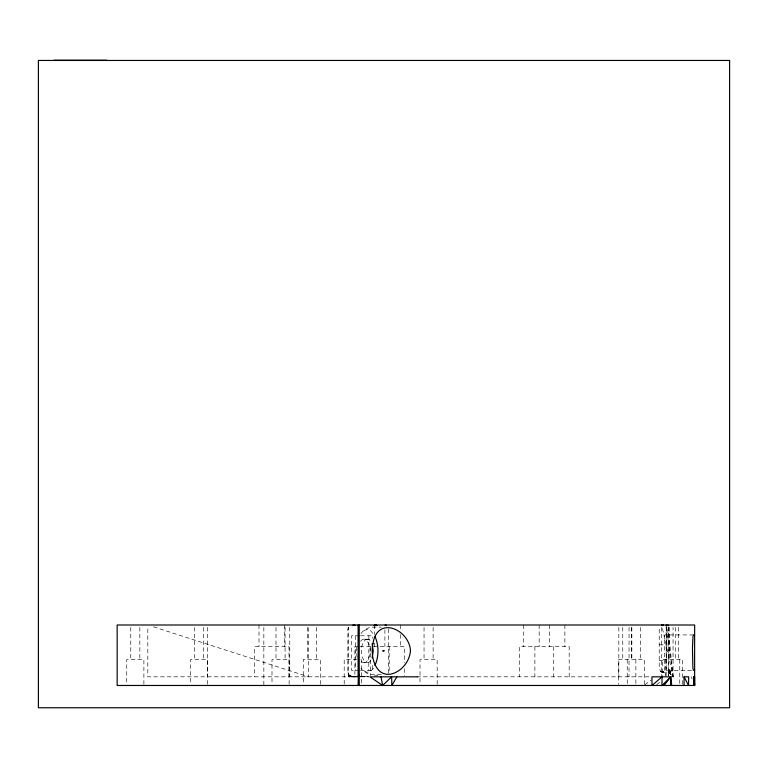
<?xml version="1.0" encoding="UTF-8"?>
<svg xmlns="http://www.w3.org/2000/svg" width="768" height="768" viewBox="0 0 768 768"><rect width="100%" height="100%" fill="white"/><g stroke="black" fill="none" stroke-linecap="round" stroke-linejoin="round"><path stroke-width="0.58" stroke-dasharray="3.84 2.88" d="M668.486 626.774L668.659 675.629M348.662 627.072L347.923 629.309L347.923 672.509L349.008 675.331L348.192 672.509L348.23 627.379M666.346 626.774L666.595 672.509M348.538 627.322L348.067 629.309L348.806 626.774M669.792 676.829L673.056 676.829L668.525 672.038L668.659 675.696L668.698 672.509L662.87 672.461L660.528 671.242L663.542 672.509L660.528 671.242L663.542 672.298L662.15 671.242L662.15 672.038L663.542 672.509L663.542 671.242C662.496 673.094 664.07 672.24 661.747 671.242L661.958 672.038L663.542 672.509L660.49 671.242L659.222 668.189L659.222 629.309L660.048 626.774M356.688 676.771L348.374 676.829L349.296 675.658L348.192 672.509M662.208 672.298L662.899 672.461L661.075 671.242L663.235 672.461L663.062 671.242L663.149 672.461L662.592 671.242L662.39 672.038L663.542 672.509M377.261 676.003L377.52 675.562L373.795 676.003M663.13 672.298L663.542 672.038L662.592 671.242M355.056 676.618L356.582 676.723C353.203 677.395 348.163 673.834 348.374 676.829L359.981 676.723M348.23 628.637L348.374 627.869M360.595 641.299L362.246 639.61L364.09 639.024L369.12 639.59L370.819 641.299M370.819 660.528L369.168 662.218L365.251 662.794L362.246 662.218L360.595 660.528M373.565 668.218L370.579 671.251L367.277 672.298L363.974 671.251A21.398 10.704 90 0 1 360.998 668.218M656.659 684.749L660.134 681.869M644.822 684.806L651.264 680.15M360.998 633.6A21.398 10.704 90 0 1 363.974 630.557L367.354 628.31L371.021 627.139L381.331 627.139M367.277 639.043L365.453 639.658C359.933 645.427 359.923 656.4 365.453 662.17L367.277 662.774M363.974 630.566L367.277 629.52L370.579 630.566L374.506 635.501M364.09 662.794L365.923 662.218C371.51 656.458 371.558 645.379 365.923 639.61L364.09 639.024M355.421 676.752L355.968 676.8L352.819 676.829L354.71 676.579M352.819 676.829L356.582 676.723M368.218 676.666L358.435 676.627M361.142 676.714L368.102 676.656M693.446 634.915L664.618 634.915L664.618 670.358L693.446 670.358M359.606 635.779L351.542 635.779L351.542 670.358L359.606 670.358M360.49 635.779L372.739 635.779L372.739 638.16M659.222 644.851L664.618 644.851M357.821 646.589L354.893 646.589L354.893 676.829M359.923 646.589L404.602 646.589L404.602 662.87M357.11 659.549L344.198 659.549L344.198 684.288M360.854 659.549L361.354 659.549L361.354 684.288M659.222 660.422L664.618 660.422M360.49 670.358L372.739 670.358L372.739 663.206M660.998 671.683L663.542 671.683M663.542 672.038L661.584 672.038L660.634 671.242L662.938 672.461M348.067 672.509L348.23 673.181M381.331 674.678L371.021 674.678L367.354 673.517L363.974 671.251M348.595 674.611L349.651 675.907L348.902 675.187M359.174 676.829L147.821 676.829L147.821 627.35M360.374 676.829L369.053 676.829M416.63 676.829L651.206 676.829M355.19 676.608L357.35 676.618M350.842 676.138L349.594 675.562L350.131 676.07M663.149 672.461L660.816 671.242M153.523 626.832L308.64 676.829L308.64 627.35M662.458 672.298L661.075 671.242M662.938 672.298L662.15 671.242M349.507 675.811L348.979 675.043L349.382 675.562M668.506 671.683L673.056 676.829L673.056 627.35M661.382 671.242L662.755 672.298L661.747 671.242M668.496 671.242L673.056 676.829L668.093 627.35M668.486 670.733L673.056 676.829L666.48 627.35M668.477 670.147L673.056 676.829L662.208 627.302M668.467 669.523L673.056 676.829L668.458 668.189L667.891 627.398M348.154 673.843L348.518 674.467M668.458 668.861L673.056 676.829M348.115 673.181L348.336 673.843M663.331 672.298L663.062 671.242M691.498 676.829L692.083 678.989M682.493 684.288L682.493 659.549L662.611 659.549L662.611 676.042M679.757 659.549L679.757 684.288M678.451 627.379L678.451 659.549M675.725 627.379L675.725 659.549M669.379 627.379L669.379 659.549M666.653 627.379L666.653 659.549M666.163 624.998L666.163 675.648M665.347 659.549L665.347 676.042M661.699 627.35L661.699 675.648M644.381 684.288L644.381 659.549L618.73 659.549L618.73 684.288M640.378 627.379L640.378 659.549M635.875 659.549L635.875 684.288M631.843 627.379L631.843 659.549M631.296 627.379L631.296 659.549M629.04 627.35L629.04 676.829M627.235 659.549L627.235 684.288M622.762 627.379L622.762 659.549M618.835 627.35L618.835 676.829M569.184 676.829L569.184 646.589L519.446 646.589L519.446 676.829M564.893 624.998L564.893 646.589M553.747 646.589L553.747 676.829M549.466 624.998L549.466 646.589M539.165 624.998L539.165 646.589M534.883 646.589L534.883 676.829M523.738 624.998L523.738 646.589M437.174 684.288L437.174 659.549L420.019 659.549L420.019 684.288M433.123 627.379L433.123 659.549M424.042 627.379L424.042 659.549M404.602 668.688L404.602 675.667M400.32 624.998L400.32 629.789M400.32 634.589L400.32 646.589M389.194 646.589L389.194 673.334M384.902 629.789L384.902 646.589M374.592 624.998L374.592 634.589M374.592 642.989L374.592 646.589M370.301 646.589L370.301 675.667M368.832 635.779L368.832 670.358M355.45 635.779L355.45 670.358M320.448 684.288L320.448 659.549L303.293 659.549L303.293 684.288M316.474 627.379L316.474 659.549M307.392 627.379L307.392 659.549M289.757 627.35L289.757 676.829M289.142 684.288L289.142 659.549L271.997 659.549L271.997 684.288M289.018 676.829L289.018 646.589L254.717 646.589L254.717 676.829M285.082 627.379L285.082 659.549M284.726 624.998L284.726 646.589M276.01 627.379L276.01 659.549M263.846 627.37L263.846 685.469M258.998 624.998L258.998 646.589M207.629 684.288L207.629 659.549L190.474 659.549L190.474 684.288M207.619 627.35L207.619 676.829M203.587 627.379L203.587 659.549M194.515 627.379L194.515 659.549M143.894 684.288L143.894 659.549L126.739 659.549L126.739 684.288M139.843 627.379L139.843 659.549M130.771 627.379L130.771 659.549M388.598 673.181A3.878 3.36 -90 0 0 388.656 672.509L388.656 629.309A3.878 3.36 -90 0 0 388.598 628.637M357.11 657.523A21.398 10.704 90 0 1 357.11 644.304M369.12 639.59L367.882 639.61L369.12 639.59"/><path stroke-width="1.15" d="M359.232 685.469L359.251 676.829L358.368 676.829L358.358 675.754L358.118 685.469M684.038 685.469L684.058 676.829L688.694 676.829L688.531 685.469L684.058 676.829M670.666 685.469L670.733 676.829L651.936 676.829L651.984 685.469L662.026 676.829L661.978 685.469L670.733 676.829L671.75 685.469M668.525 625.594L667.862 624.998M694.618 635.568L694.627 685.469L117.158 685.469L117.158 624.998L694.656 624.998L694.627 635.491L693.446 634.915L692.995 636.365L692.458 648.211L692.87 667.824L693.293 670.195L694.541 670.358L694.627 669.792M666.442 625.594L666.163 624.998M372.115 657.946L373.277 650.909L372.115 643.882M375.101 625.21L374.467 625.469L376.474 625.21L374.294 625.469L376.973 625.469L374.294 625.469M376.33 625.046L374.928 625.469L375.446 625.21M663.542 625.046L661.958 625.469M374.986 665.376C378.96 656.4 378.96 645.427 374.986 636.442M396.835 676.829L391.862 685.469L391.613 676.829L382.637 685.469L369.926 676.829L417.965 676.829M664.003 685.469L670.733 676.829M662.65 625.469L663.331 625.046M663.235 625.469L661.584 625.469L662.899 625.046L661.603 625.469L662.208 625.21M359.232 624.998L359.232 676.051L358.109 676.829L358.109 624.998M385.728 625.21L386.294 625.469L385.133 625.046L386.17 625.411M662.39 625.469L662.938 625.21M661.795 625.469L662.352 625.21M661.68 625.469L662.275 625.21M662.458 625.21L662.995 625.046M352.848 625.469L355.056 625.21L352.55 625.498L353.078 625.44M53.942 60.23L106.848 60.23M374.832 625.21L376.474 625.21M359.232 674.909L358.579 674.746L358.579 675.83L359.232 676.051M381.005 676.829L382.637 685.469M693.974 676.829L693.955 685.469L693.974 676.829M372.941 643.565C370.08 655.968 375.389 677.549 391.613 673.939C401.808 671.242 409.555 661.382 410.458 650.909C409.67 630.029 377.693 614.717 372.941 643.565M384.058 650.784L382.896 650.909L384.058 650.784M729.6 60.451L38.4 60.451L38.4 707.77L729.6 707.77L729.6 60.451M694.627 676.829L693.85 676.829L694.656 685.469L694.627 676.829"/></g></svg>
